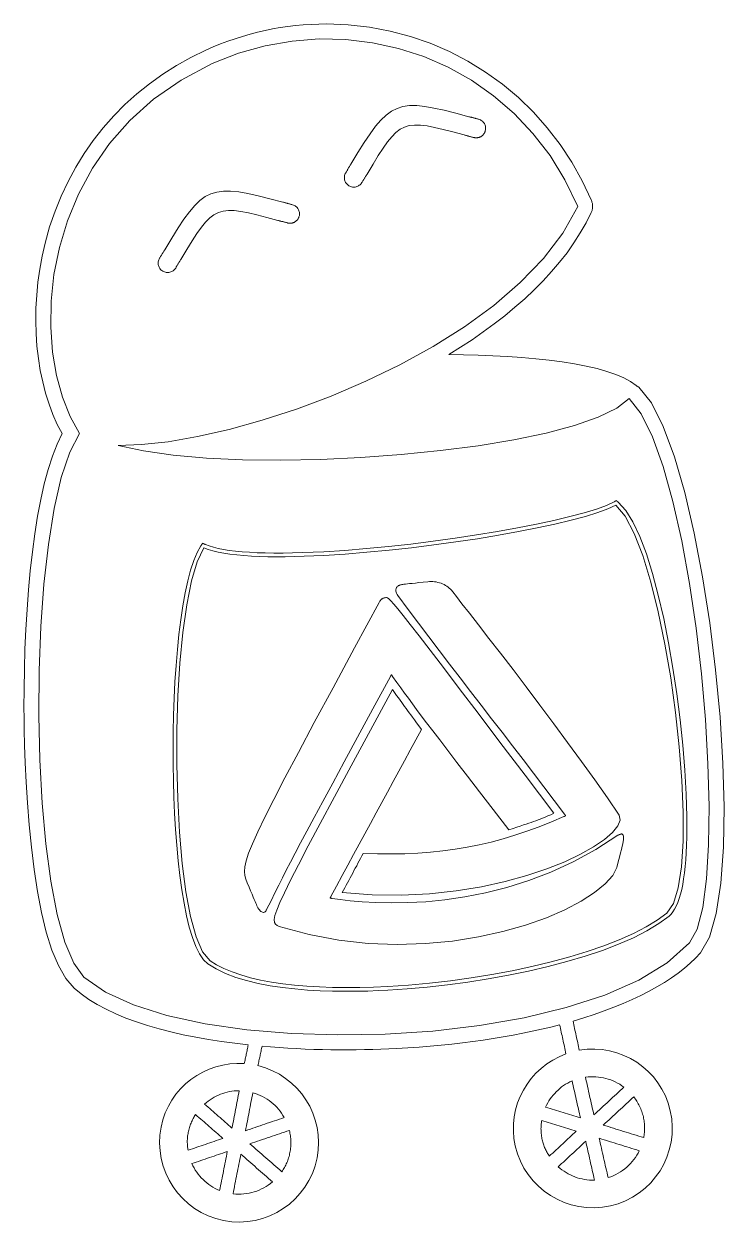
# Model space of a CAD drawing. Header units: inches. Extents: x 4.46 to 6.54, y 2.47 to 6.03.
import ezdxf

# ---------------------------------------------------------------- set-up
doc = ezdxf.new("R2010")
doc.units = ezdxf.units.IN
doc.header["$MEASUREMENT"] = 0
doc.layers.add('Layer 1', color=7, linetype='Continuous')

# ---------------------------------------------------------------- blocks, each defined once
blk = doc.blocks.new('block 2')
at = {"layer": 'Layer 1', "lineweight": 0}
blk.add_lwpolyline([(5.3752, 3.4294), (5.3748, 3.4294), (5.3744, 3.4295), (5.3741, 3.4296), (5.3737, 3.4296), (5.3733, 3.4297), (5.3729, 3.4298), (5.3725, 3.4298), (5.3721, 3.4299), (5.3718, 3.43), (5.3714, 3.43), (5.371, 3.4301), (5.3706, 3.4302), (5.3702, 3.4302), (5.3698, 3.4303), (5.3695, 3.4304), (5.3691, 3.4304), (5.3692, 3.4307), (5.3694, 3.431), (5.3696, 3.4313), (5.3698, 3.4317), (5.3699, 3.432), (5.3701, 3.4323), (5.3703, 3.4326), (5.3705, 3.4329), (5.3706, 3.4332), (5.3708, 3.4335), (5.371, 3.4338), (5.3711, 3.4341), (5.3713, 3.4344), (5.3715, 3.4348), (5.3717, 3.4351), (5.3718, 3.4354), (5.3886, 3.4665), (5.4055, 3.4976), (5.4223, 3.5288), (5.4392, 3.5599), (5.4561, 3.591), (5.473, 3.622), (5.4899, 3.6531), (5.5068, 3.6842), (5.5237, 3.7153), (5.5405, 3.7464), (5.5574, 3.7775), (5.5742, 3.8086), (5.591, 3.8397), (5.6077, 3.8709), (5.6244, 3.902), (5.6411, 3.9332), (5.6334, 3.9436), (5.6265, 3.9529), (5.6203, 3.9613), (5.6146, 3.969), (5.6094, 3.9761), (5.6046, 3.9827), (5.6, 3.989), (5.5956, 3.995), (5.5913, 4.001), (5.5869, 4.007), (5.5825, 4.0132), (5.5778, 4.0197), (5.5728, 4.0267), (5.5674, 4.0343), (5.5615, 4.0426), (5.555, 4.0518), (5.4893, 3.9305), (5.4319, 3.8242), (5.3822, 3.7321), (5.3398, 3.653), (5.3041, 3.586), (5.2748, 3.5299), (5.2512, 3.4838), (5.2329, 3.4466), (5.2194, 3.4173), (5.2101, 3.3948), (5.2047, 3.3782), (5.2026, 3.3663), (5.2033, 3.3582), (5.2063, 3.3529), (5.2112, 3.3492), (5.2174, 3.3461), (5.3064, 3.3218), (5.3951, 3.3052), (5.483, 3.2956), (5.5693, 3.2924), (5.6532, 3.2949), (5.7341, 3.3026), (5.8113, 3.3148), (5.8841, 3.3308), (5.9518, 3.3501), (6.0137, 3.3719), (6.069, 3.3958), (6.1172, 3.4209), (6.1575, 3.4467), (6.1891, 3.4726), (6.2115, 3.4979), (6.2238, 3.5219), (6.228, 3.5383), (6.2316, 3.5526), (6.2347, 3.565), (6.2373, 3.5757), (6.2395, 3.5848), (6.2412, 3.5925), (6.2424, 3.5988), (6.2433, 3.604), (6.2438, 3.6083), (6.2439, 3.6116), (6.2437, 3.6143), (6.2432, 3.6164), (6.2423, 3.618), (6.2412, 3.6194), (6.2399, 3.6207), (6.2383, 3.622), (6.2376, 3.6218), (6.2369, 3.6216), (6.2362, 3.6214), (6.2354, 3.6212), (6.2347, 3.6209), (6.234, 3.6207), (6.2332, 3.6204), (6.2325, 3.6201), (6.2317, 3.6198), (6.231, 3.6195), (6.2303, 3.6192), (6.2295, 3.6189), (6.2289, 3.6185), (6.2282, 3.6182), (6.2276, 3.6178), (6.227, 3.6175), (6.1606, 3.575), (6.0939, 3.5386), (6.0272, 3.508), (5.961, 3.4827), (5.8958, 3.4622), (5.8321, 3.4462), (5.7702, 3.434), (5.7107, 3.4254), (5.6541, 3.4198), (5.6007, 3.4169), (5.551, 3.4161), (5.5056, 3.4171), (5.4648, 3.4193), (5.4292, 3.4224), (5.3992, 3.4259), (5.3752, 3.4294), (5.3752, 3.4294)], dxfattribs=at)
blk = doc.blocks.new('block 3')
at = {"layer": 'Layer 1', "lineweight": 0}
blk.add_lwpolyline([(5.5519, 4.0961), (5.5521, 4.0957), (5.5524, 4.0954), (5.5526, 4.0951), (5.5528, 4.0948), (5.553, 4.0944), (5.5533, 4.0941), (5.5535, 4.0938), (5.5537, 4.0934), (5.554, 4.0931), (5.5542, 4.0928), (5.5544, 4.0924), (5.5546, 4.0921), (5.5549, 4.0918), (5.5551, 4.0914), (5.5553, 4.0911), (5.5555, 4.0908), (5.5681, 4.0732), (5.5798, 4.0569), (5.5911, 4.0413), (5.6025, 4.0257), (5.6143, 4.0096), (5.627, 3.9925), (5.641, 3.9737), (5.6569, 3.9526), (5.675, 3.9288), (5.6958, 3.9015), (5.7197, 3.8703), (5.7472, 3.8345), (5.7787, 3.7936), (5.8146, 3.7469), (5.8555, 3.694), (5.9016, 3.6342), (5.9143, 3.6383), (5.9257, 3.6419), (5.9359, 3.6452), (5.9451, 3.6483), (5.9535, 3.651), (5.9613, 3.6537), (5.9685, 3.6561), (5.9754, 3.6586), (5.982, 3.661), (5.9887, 3.6635), (5.9954, 3.6661), (6.0024, 3.6689), (6.0098, 3.6719), (6.0178, 3.6752), (6.0266, 3.6789), (6.0362, 3.683), (5.9504, 3.7962), (5.8753, 3.8953), (5.8101, 3.9812), (5.7542, 4.0549), (5.7067, 4.1172), (5.667, 4.1692), (5.6343, 4.2118), (5.6079, 4.2458), (5.5871, 4.2723), (5.5711, 4.2923), (5.5591, 4.3065), (5.5505, 4.316), (5.5445, 4.3218), (5.5404, 4.3247), (5.5374, 4.3257), (5.5349, 4.3258), (5.5331, 4.3254), (5.5315, 4.325), (5.53, 4.3246), (5.5286, 4.3241), (5.5273, 4.3235), (5.5261, 4.3229), (5.5249, 4.3223), (5.5238, 4.3215), (5.5228, 4.3207), (5.5217, 4.3197), (5.5207, 4.3186), (5.5198, 4.3175), (5.5188, 4.3162), (5.5178, 4.3147), (5.5168, 4.3132), (5.5158, 4.3114), (5.4422, 4.1757), (5.3779, 4.0567), (5.3222, 3.9533), (5.2747, 3.8643), (5.2346, 3.7884), (5.2014, 3.7245), (5.1746, 3.6713), (5.1535, 3.6276), (5.1377, 3.5922), (5.1263, 3.564), (5.119, 3.5417), (5.1152, 3.524), (5.1141, 3.5099), (5.1153, 3.4981), (5.1182, 3.4873), (5.1222, 3.4764), (5.1276, 3.4634), (5.1324, 3.4519), (5.1366, 3.442), (5.1401, 3.4335), (5.1432, 3.4262), (5.1457, 3.4201), (5.1479, 3.4151), (5.1496, 3.411), (5.1511, 3.4078), (5.1522, 3.4052), (5.1531, 3.4032), (5.1539, 3.4018), (5.1545, 3.4006), (5.155, 3.3998), (5.1555, 3.399), (5.156, 3.3983), (5.1586, 3.3951), (5.161, 3.3925), (5.1633, 3.3905), (5.1654, 3.3892), (5.1674, 3.3883), (5.1693, 3.3879), (5.171, 3.388), (5.1726, 3.3883), (5.174, 3.3889), (5.1753, 3.3898), (5.1765, 3.3908), (5.1775, 3.3919), (5.1784, 3.3931), (5.1791, 3.3942), (5.1797, 3.3953), (5.1802, 3.3962), (5.1932, 3.4226), (5.205, 3.4464), (5.2162, 3.4689), (5.2273, 3.4909), (5.2388, 3.5134), (5.2513, 3.5376), (5.2653, 3.5643), (5.2814, 3.5947), (5.3, 3.6298), (5.3218, 3.6705), (5.3473, 3.7178), (5.377, 3.7729), (5.4114, 3.8367), (5.4512, 3.9102), (5.4968, 3.9944), (5.5487, 4.0904), (5.5489, 4.0908), (5.5491, 4.0911), (5.5493, 4.0915), (5.5495, 4.0919), (5.5497, 4.0922), (5.5499, 4.0926), (5.5501, 4.0929), (5.5503, 4.0933), (5.5505, 4.0936), (5.5507, 4.094), (5.5509, 4.0943), (5.5511, 4.0947), (5.5513, 4.095), (5.5515, 4.0954), (5.5517, 4.0957), (5.5519, 4.0961), (5.5519, 4.0961)], dxfattribs=at)
blk = doc.blocks.new('block 4')
at = {"layer": 'Layer 1', "lineweight": 0}
blk.add_lwpolyline([(5.6604, 4.3731), (5.6463, 4.3716), (5.6339, 4.3702), (5.6232, 4.3691), (5.6139, 4.3681), (5.6061, 4.3672), (5.5994, 4.3664), (5.5939, 4.3657), (5.5894, 4.3652), (5.5858, 4.3646), (5.5828, 4.3642), (5.5805, 4.3637), (5.5787, 4.3633), (5.5773, 4.3629), (5.576, 4.3624), (5.5749, 4.362), (5.5737, 4.3614), (5.5733, 4.3612), (5.5725, 4.3608), (5.5716, 4.3602), (5.5706, 4.3594), (5.5695, 4.3584), (5.5684, 4.3572), (5.5673, 4.3558), (5.5664, 4.3541), (5.5657, 4.3522), (5.5652, 4.35), (5.5651, 4.3476), (5.5653, 4.345), (5.566, 4.342), (5.5672, 4.3388), (5.5689, 4.3353), (5.5713, 4.3315), (5.6018, 4.2903), (5.6324, 4.2493), (5.6632, 4.2084), (5.6942, 4.1676), (5.7253, 4.1269), (5.7565, 4.0863), (5.7877, 4.0458), (5.819, 4.0053), (5.8504, 3.9648), (5.8817, 3.9243), (5.913, 3.8838), (5.9442, 3.8432), (5.9754, 3.8026), (6.0064, 3.7619), (6.0373, 3.7211), (6.0681, 3.6801), (6.0683, 3.6799), (6.0685, 3.6796), (6.0687, 3.6793), (6.0689, 3.6791), (6.0691, 3.6788), (6.0693, 3.6785), (6.0694, 3.6783), (6.0696, 3.678), (6.0698, 3.6777), (6.07, 3.6775), (6.0702, 3.6772), (6.0704, 3.6769), (6.0706, 3.6767), (6.0708, 3.6764), (6.071, 3.6761), (6.0711, 3.6759), (6.0708, 3.6757), (6.0705, 3.6755), (6.0701, 3.6754), (6.0698, 3.6752), (6.0694, 3.675), (6.0691, 3.6749), (6.0687, 3.6747), (6.0684, 3.6745), (6.0681, 3.6744), (6.0677, 3.6742), (6.0674, 3.674), (6.067, 3.6739), (6.0667, 3.6737), (6.0663, 3.6735), (6.066, 3.6734), (6.0656, 3.6732), (6.0285, 3.6573), (5.9919, 3.6428), (5.9558, 3.6296), (5.9201, 3.6176), (5.8846, 3.6068), (5.8491, 3.5973), (5.8136, 3.589), (5.7779, 3.5818), (5.7418, 3.5758), (5.7053, 3.5709), (5.6681, 3.5671), (5.6302, 3.5643), (5.5914, 3.5626), (5.5515, 3.5619), (5.5105, 3.5621), (5.4681, 3.5634), (5.4642, 3.5561), (5.4602, 3.5488), (5.4563, 3.5415), (5.4523, 3.5343), (5.4484, 3.527), (5.4444, 3.5197), (5.4404, 3.5124), (5.4365, 3.5051), (5.4325, 3.4978), (5.4286, 3.4905), (5.4246, 3.4833), (5.4207, 3.476), (5.4167, 3.4687), (5.4128, 3.4614), (5.4089, 3.4541), (5.4049, 3.4468), (5.4949, 3.4403), (5.5818, 3.4395), (5.6653, 3.4435), (5.7449, 3.452), (5.8201, 3.4642), (5.8904, 3.4796), (5.9556, 3.4975), (6.015, 3.5175), (6.0682, 3.5388), (6.1149, 3.561), (6.1544, 3.5833), (6.1865, 3.6053), (6.2106, 3.6263), (6.2262, 3.6457), (6.2331, 3.663), (6.2306, 3.6775), (6.1954, 3.7288), (6.1576, 3.7825), (6.118, 3.8378), (6.077, 3.894), (6.0356, 3.9501), (5.9941, 4.0056), (5.9535, 4.0595), (5.9142, 4.1111), (5.877, 4.1597), (5.8425, 4.2043), (5.8115, 4.2444), (5.7845, 4.279), (5.7622, 4.3074), (5.7454, 4.3289), (5.7346, 4.3425), (5.7305, 4.3477), (5.7276, 4.351), (5.7244, 4.3541), (5.7209, 4.357), (5.7171, 4.3597), (5.7131, 4.3621), (5.7089, 4.3644), (5.7045, 4.3665), (5.6999, 4.3683), (5.6953, 4.3698), (5.6904, 4.3711), (5.6855, 4.3722), (5.6806, 4.3729), (5.6755, 4.3734), (5.6705, 4.3736), (5.6654, 4.3735), (5.6604, 4.3731), (5.6604, 4.3731)], dxfattribs=at)
blk = doc.blocks.new('block 5')
at = {"layer": 'Layer 1', "lineweight": 0}
blk.add_lwpolyline([(6.2278, 4.6099), (6.2274, 4.6102), (6.2271, 4.6105), (6.2267, 4.6108), (6.2263, 4.6111), (6.226, 4.6114), (6.2256, 4.6117), (6.2253, 4.612), (6.2249, 4.6123), (6.2245, 4.6126), (6.2242, 4.6129), (6.2238, 4.6132), (6.2235, 4.6135), (6.2231, 4.6138), (6.2227, 4.6141), (6.2224, 4.6143), (6.222, 4.6146), (6.2216, 4.6144), (6.2212, 4.6142), (6.2208, 4.614), (6.2203, 4.6137), (6.2199, 4.6135), (6.2195, 4.6133), (6.2191, 4.613), (6.2187, 4.6128), (6.2183, 4.6126), (6.2178, 4.6124), (6.2174, 4.6121), (6.217, 4.6119), (6.2166, 4.6117), (6.2162, 4.6114), (6.2157, 4.6112), (6.2153, 4.611), (6.1926, 4.6003), (6.1627, 4.5893), (6.1262, 4.5781), (6.0838, 4.5668), (6.0361, 4.5554), (5.9838, 4.5442), (5.9276, 4.5332), (5.868, 4.5225), (5.8058, 4.5123), (5.7416, 4.5026), (5.676, 4.4936), (5.6098, 4.4853), (5.5435, 4.478), (5.4777, 4.4716), (5.4133, 4.4664), (5.3507, 4.4624), (5.3183, 4.4608), (5.2872, 4.4596), (5.2574, 4.4588), (5.2289, 4.4584), (5.2018, 4.4583), (5.176, 4.4587), (5.1517, 4.4595), (5.1287, 4.4606), (5.1072, 4.4622), (5.0871, 4.4641), (5.0684, 4.4664), (5.0513, 4.4691), (5.0357, 4.4722), (5.0216, 4.4756), (5.009, 4.4795), (4.998, 4.4837), (4.9974, 4.4839), (4.9969, 4.4842), (4.9964, 4.4844), (4.9958, 4.4846), (4.9953, 4.4848), (4.9948, 4.4851), (4.9942, 4.4853), (4.9937, 4.4855), (4.9932, 4.4858), (4.9926, 4.486), (4.9921, 4.4862), (4.9915, 4.4865), (4.991, 4.4867), (4.9905, 4.4869), (4.9899, 4.4872), (4.9894, 4.4874), (4.9891, 4.4869), (4.9887, 4.4864), (4.9884, 4.4859), (4.9881, 4.4854), (4.9877, 4.4849), (4.9874, 4.4844), (4.9871, 4.4839), (4.9867, 4.4834), (4.9864, 4.4829), (4.986, 4.4824), (4.9857, 4.4819), (4.9854, 4.4814), (4.985, 4.4809), (4.9847, 4.4804), (4.9844, 4.4799), (4.984, 4.4794), (4.973, 4.4599), (4.9628, 4.4358), (4.9535, 4.4075), (4.945, 4.3754), (4.9372, 4.3398), (4.9303, 4.3012), (4.9241, 4.2599), (4.9188, 4.2162), (4.9141, 4.1706), (4.9102, 4.1234), (4.907, 4.0749), (4.9045, 4.0257), (4.9028, 3.9759), (4.9017, 3.926), (4.9012, 3.8764), (4.9014, 3.8275), (4.9023, 3.7796), (4.9037, 3.7313), (4.9059, 3.683), (4.9087, 3.635), (4.9122, 3.5879), (4.9164, 3.5419), (4.9214, 3.4975), (4.9272, 3.455), (4.9339, 3.4149), (4.9413, 3.3777), (4.9496, 3.3435), (4.9588, 3.313), (4.969, 3.2865), (4.98, 3.2643), (4.9921, 3.2469), (5.0051, 3.2347), (5.0299, 3.2194), (5.0577, 3.206), (5.088, 3.1944), (5.1205, 3.1846), (5.1547, 3.1763), (5.1904, 3.1695), (5.2272, 3.1641), (5.2645, 3.1598), (5.3022, 3.1567), (5.3398, 3.1546), (5.3768, 3.1534), (5.413, 3.1529), (5.4479, 3.153), (5.4812, 3.1537), (5.5125, 3.1548), (5.5414, 3.1562), (5.5993, 3.1601), (5.6586, 3.1654), (5.7189, 3.1722), (5.7797, 3.1804), (5.8406, 3.19), (5.901, 3.201), (5.9605, 3.2132), (6.0187, 3.2267), (6.0751, 3.2415), (6.1291, 3.2575), (6.1804, 3.2747), (6.2285, 3.293), (6.2729, 3.3124), (6.3131, 3.333), (6.3488, 3.3545), (6.3793, 3.3771), (6.3852, 3.3828), (6.3907, 3.3896), (6.3959, 3.3977), (6.4008, 3.4069), (6.4053, 3.4174), (6.4095, 3.4291), (6.4133, 3.442), (6.4168, 3.4561), (6.4199, 3.4714), (6.4227, 3.4879), (6.4252, 3.5055), (6.4273, 3.5244), (6.429, 3.5444), (6.4304, 3.5657), (6.4315, 3.5881), (6.4321, 3.6116), (6.4323, 3.6734), (6.4303, 3.7404), (6.4262, 3.8116), (6.4201, 3.8857), (6.4121, 3.9618), (6.4023, 4.0388), (6.3908, 4.1154), (6.3777, 4.1906), (6.3632, 4.2634), (6.3472, 4.3325), (6.33, 4.397), (6.3115, 4.4556), (6.292, 4.5073), (6.2715, 4.551), (6.25, 4.5856), (6.2278, 4.6099), (6.2278, 4.6099)], dxfattribs=at)
blk = doc.blocks.new('block 6')
at = {"layer": 'Layer 1', "lineweight": 0}
blk.add_lwpolyline([(6.3724, 3.3856), (6.3441, 3.3646), (6.3108, 3.3444), (6.2729, 3.3248), (6.2308, 3.3061), (6.1848, 3.2883), (6.1355, 3.2714), (6.0831, 3.2555), (6.0281, 3.2406), (5.9708, 3.2269), (5.9118, 3.2143), (5.8513, 3.203), (5.7897, 3.193), (5.7275, 3.1844), (5.6651, 3.1772), (5.6029, 3.1715), (5.5412, 3.1673), (5.499, 3.1654), (5.4575, 3.1642), (5.4167, 3.1639), (5.3767, 3.1645), (5.3377, 3.1659), (5.2999, 3.1681), (5.2632, 3.1713), (5.228, 3.1754), (5.1943, 3.1804), (5.1622, 3.1865), (5.1319, 3.1934), (5.1035, 3.2014), (5.0771, 3.2104), (5.0529, 3.2205), (5.031, 3.2316), (5.0116, 3.2439), (4.9894, 3.2704), (4.97, 3.3151), (4.9534, 3.3756), (4.9396, 3.4493), (4.9287, 3.5339), (4.9205, 3.6269), (4.9151, 3.7257), (4.9126, 3.828), (4.9128, 3.9312), (4.9159, 4.033), (4.9217, 4.1307), (4.9304, 4.222), (4.9419, 4.3044), (4.9562, 4.3754), (4.9734, 4.4326), (4.9933, 4.4735), (5.0056, 4.4688), (5.0196, 4.4646), (5.0352, 4.4609), (5.0523, 4.4577), (5.0709, 4.4549), (5.0909, 4.4526), (5.1122, 4.4507), (5.1347, 4.4492), (5.1584, 4.4482), (5.1832, 4.4475), (5.2091, 4.4472), (5.2358, 4.4473), (5.2635, 4.4478), (5.2919, 4.4486), (5.3211, 4.4498), (5.3509, 4.4513), (5.414, 4.4553), (5.4789, 4.4606), (5.5449, 4.4669), (5.6115, 4.4743), (5.678, 4.4825), (5.7438, 4.4915), (5.8082, 4.5012), (5.8705, 4.5115), (5.9303, 4.5222), (5.9867, 4.5333), (6.0392, 4.5447), (6.0872, 4.5561), (6.1299, 4.5676), (6.1668, 4.5791), (6.1972, 4.5903), (6.2205, 4.6013), (6.2485, 4.5679), (6.2755, 4.5168), (6.3011, 4.4506), (6.3251, 4.372), (6.3472, 4.2833), (6.3669, 4.1873), (6.3841, 4.0865), (6.3985, 3.9834), (6.4096, 3.8806), (6.4172, 3.7808), (6.4211, 3.6863), (6.4208, 3.5999), (6.4161, 3.524), (6.4066, 3.4613), (6.3922, 3.4143), (6.3724, 3.3856), (6.3724, 3.3856)], dxfattribs=at)
blk = doc.blocks.new('block 7')
at = {"layer": 'Layer 1', "lineweight": 0}
blk.add_lwpolyline([(6.2895, 4.9521), (6.2891, 4.9525), (6.2886, 4.9529), (6.2881, 4.9532), (6.2876, 4.9536), (6.287, 4.9539), (6.2865, 4.9542), (6.286, 4.9545), (6.2854, 4.9548), (6.2849, 4.9551), (6.2843, 4.9554), (6.2838, 4.9557), (6.2832, 4.9559), (6.2826, 4.9562), (6.2821, 4.9565), (6.2815, 4.9568), (6.281, 4.9571), (6.2646, 4.9692), (6.2445, 4.9803), (6.2209, 4.9904), (6.1942, 4.9995), (6.1645, 5.0078), (6.1322, 5.0152), (6.0975, 5.0217), (6.0607, 5.0275), (6.0221, 5.0325), (5.9819, 5.0368), (5.9404, 5.0404), (5.8979, 5.0434), (5.8546, 5.0457), (5.8109, 5.0475), (5.7669, 5.0488), (5.723, 5.0495), (5.758, 5.0714), (5.7923, 5.094), (5.8257, 5.1172), (5.8582, 5.141), (5.8897, 5.1654), (5.9201, 5.1905), (5.9493, 5.2161), (5.9773, 5.2424), (6.004, 5.2692), (6.0293, 5.2966), (6.0531, 5.3246), (6.0753, 5.3531), (6.0959, 5.3822), (6.1148, 5.4118), (6.132, 5.4419), (6.1472, 5.4726), (6.1482, 5.4747), (6.149, 5.4769), (6.1497, 5.4791), (6.1503, 5.4814), (6.1507, 5.4836), (6.1511, 5.4859), (6.1513, 5.4882), (6.1514, 5.4904), (6.1514, 5.4927), (6.1512, 5.495), (6.151, 5.4973), (6.1506, 5.4996), (6.1501, 5.5018), (6.1495, 5.504), (6.1488, 5.5062), (6.1479, 5.5084), (6.1207, 5.567), (6.0896, 5.6228), (6.0548, 5.6756), (6.0164, 5.7254), (5.9748, 5.772), (5.9301, 5.8153), (5.8826, 5.8551), (5.8323, 5.8913), (5.7796, 5.9237), (5.7247, 5.9523), (5.6676, 5.9768), (5.6088, 5.9972), (5.5483, 6.0133), (5.4863, 6.025), (5.4231, 6.0321), (5.3589, 6.0345), (5.3356, 6.0342), (5.3125, 6.0333), (5.2894, 6.0317), (5.2664, 6.0296), (5.2435, 6.0268), (5.2207, 6.0235), (5.198, 6.0195), (5.1755, 6.015), (5.153, 6.0098), (5.1307, 6.004), (5.1085, 5.9976), (5.0864, 5.9906), (5.0644, 5.983), (5.0426, 5.9748), (5.021, 5.9661), (4.9994, 5.9567), (4.9546, 5.9348), (4.9116, 5.9108), (4.8704, 5.8847), (4.831, 5.8565), (4.7935, 5.8265), (4.758, 5.7945), (4.7245, 5.7606), (4.693, 5.725), (4.6636, 5.6876), (4.6363, 5.6485), (4.6113, 5.6078), (4.5884, 5.5655), (4.5678, 5.5217), (4.5495, 5.4764), (4.5336, 5.4297), (4.5201, 5.3816), (4.5113, 5.3431), (4.5042, 5.3043), (4.4987, 5.2655), (4.4949, 5.2267), (4.4927, 5.1881), (4.4921, 5.1498), (4.4931, 5.112), (4.4957, 5.0748), (4.4999, 5.0383), (4.5055, 5.0026), (4.5128, 4.968), (4.5215, 4.9344), (4.5317, 4.9021), (4.5433, 4.8712), (4.5564, 4.8418), (4.571, 4.8141), (4.5558, 4.7828), (4.5418, 4.7471), (4.5291, 4.7074), (4.5175, 4.6641), (4.507, 4.6175), (4.4977, 4.568), (4.4894, 4.5159), (4.4821, 4.4617), (4.4758, 4.4057), (4.4705, 4.3484), (4.4661, 4.29), (4.4626, 4.231), (4.46, 4.1717), (4.4582, 4.1125), (4.4572, 4.0538), (4.457, 3.996), (4.4572, 3.9687), (4.4577, 3.9317), (4.4588, 3.8863), (4.4607, 3.8339), (4.4634, 3.776), (4.4673, 3.7138), (4.4724, 3.6488), (4.479, 3.5822), (4.4872, 3.5156), (4.4973, 3.4503), (4.5094, 3.3876), (4.5236, 3.329), (4.5403, 3.2758), (4.5595, 3.2293), (4.5814, 3.191), (4.6062, 3.1622), (4.6271, 3.145), (4.6501, 3.1288), (4.6751, 3.1135), (4.7019, 3.0992), (4.7304, 3.0858), (4.7606, 3.0733), (4.7922, 3.0617), (4.8252, 3.0509), (4.8595, 3.041), (4.895, 3.0319), (4.9314, 3.0236), (4.9688, 3.0161), (5.007, 3.0093), (5.0459, 3.0033), (5.0853, 2.9979), (5.1252, 2.9933), (5.1245, 2.9898), (5.1238, 2.9863), (5.1231, 2.9828), (5.1223, 2.9794), (5.1216, 2.9759), (5.1209, 2.9724), (5.1201, 2.9689), (5.1194, 2.9654), (5.1187, 2.9619), (5.118, 2.9585), (5.1172, 2.955), (5.1165, 2.9515), (5.1158, 2.948), (5.1151, 2.9445), (5.1143, 2.9411), (5.1136, 2.9376), (5.0918, 2.938), (5.0704, 2.9365), (5.0493, 2.9331), (5.0289, 2.9279), (5.009, 2.9209), (4.99, 2.9122), (4.9718, 2.9019), (4.9546, 2.8901), (4.9385, 2.8768), (4.9236, 2.8621), (4.91, 2.8461), (4.8978, 2.8288), (4.8872, 2.8103), (4.8782, 2.7907), (4.871, 2.77), (4.8656, 2.7484), (4.8621, 2.7244), (4.8611, 2.7007), (4.8624, 2.6773), (4.866, 2.6544), (4.8718, 2.6321), (4.8797, 2.6107), (4.8895, 2.5901), (4.9013, 2.5707), (4.9148, 2.5524), (4.9301, 2.5354), (4.9469, 2.52), (4.9653, 2.5062), (4.9851, 2.4941), (5.0062, 2.484), (5.0285, 2.4759), (5.052, 2.47), (5.076, 2.4665), (5.0997, 2.4655), (5.1231, 2.4668), (5.146, 2.4704), (5.1682, 2.4762), (5.1897, 2.4841), (5.2102, 2.4939), (5.2297, 2.5056), (5.248, 2.5192), (5.2649, 2.5344), (5.2803, 2.5513), (5.2942, 2.5696), (5.3062, 2.5894), (5.3164, 2.6105), (5.3245, 2.6329), (5.3304, 2.6564), (5.3338, 2.6796), (5.3349, 2.7027), (5.3337, 2.7254), (5.3304, 2.7476), (5.325, 2.7693), (5.3177, 2.7902), (5.3084, 2.8102), (5.2973, 2.8293), (5.2846, 2.8473), (5.2701, 2.8641), (5.2542, 2.8795), (5.2368, 2.8934), (5.218, 2.9056), (5.1979, 2.9162), (5.1767, 2.9249), (5.1543, 2.9315), (5.1551, 2.9352), (5.1558, 2.9388), (5.1566, 2.9424), (5.1573, 2.946), (5.1581, 2.9496), (5.1589, 2.9532), (5.1596, 2.9568), (5.1604, 2.9604), (5.1611, 2.964), (5.1619, 2.9676), (5.1627, 2.9712), (5.1634, 2.9748), (5.1642, 2.9784), (5.1649, 2.982), (5.1657, 2.9856), (5.1665, 2.9892), (5.1921, 2.987), (5.2179, 2.9851), (5.2436, 2.9835), (5.2694, 2.982), (5.2951, 2.9809), (5.3208, 2.9799), (5.3463, 2.9792), (5.3718, 2.9787), (5.3971, 2.9785), (5.4222, 2.9784), (5.4471, 2.9786), (5.4717, 2.979), (5.4961, 2.9795), (5.5202, 2.9803), (5.544, 2.9812), (5.5674, 2.9823), (5.601, 2.9843), (5.6343, 2.9866), (5.6672, 2.9892), (5.6997, 2.9922), (5.7318, 2.9955), (5.7634, 2.9992), (5.7946, 3.0032), (5.8253, 3.0075), (5.8555, 3.0121), (5.8853, 3.0171), (5.9146, 3.0223), (5.9434, 3.0279), (5.9716, 3.0338), (5.9993, 3.0399), (6.0265, 3.0464), (6.0532, 3.0532), (6.0543, 3.0478), (6.0555, 3.0423), (6.0567, 3.0369), (6.0579, 3.0315), (6.0591, 3.0261), (6.0603, 3.0207), (6.0615, 3.0152), (6.0627, 3.0098), (6.0638, 3.0044), (6.065, 2.999), (6.0662, 2.9936), (6.0674, 2.9881), (6.0686, 2.9827), (6.0698, 2.9773), (6.071, 2.9719), (6.0721, 2.9665), (6.0519, 2.9581), (6.0327, 2.948), (6.0147, 2.9364), (5.998, 2.9233), (5.9826, 2.9089), (5.9686, 2.8932), (5.956, 2.8764), (5.945, 2.8586), (5.9356, 2.8398), (5.9279, 2.8202), (5.9219, 2.8), (5.9177, 2.7792), (5.9155, 2.7579), (5.9152, 2.7362), (5.917, 2.7143), (5.9209, 2.6923), (5.9275, 2.669), (5.9362, 2.6468), (5.9469, 2.626), (5.9595, 2.6066), (5.9738, 2.5886), (5.9897, 2.5722), (6.0071, 2.5574), (6.0257, 2.5444), (6.0455, 2.5332), (6.0663, 2.5239), (6.088, 2.5166), (6.1104, 2.5115), (6.1334, 2.5085), (6.1568, 2.5078), (6.1805, 2.5095), (6.2044, 2.5137), (6.2277, 2.5202), (6.2498, 2.5289), (6.2706, 2.5396), (6.2901, 2.5522), (6.3081, 2.5665), (6.3245, 2.5824), (6.3393, 2.5997), (6.3523, 2.6184), (6.3635, 2.6382), (6.3728, 2.659), (6.38, 2.6807), (6.3852, 2.7031), (6.3881, 2.726), (6.3888, 2.7495), (6.3871, 2.7732), (6.3829, 2.797), (6.3766, 2.8196), (6.3683, 2.841), (6.3581, 2.8612), (6.3461, 2.8801), (6.3325, 2.8977), (6.3174, 2.9138), (6.3008, 2.9283), (6.2831, 2.9413), (6.2642, 2.9525), (6.2444, 2.962), (6.2236, 2.9696), (6.2022, 2.9753), (6.1802, 2.979), (6.1577, 2.9806), (6.1348, 2.98), (6.1118, 2.9772), (6.1106, 2.9826), (6.1095, 2.988), (6.1083, 2.9935), (6.1071, 2.9989), (6.1059, 3.0043), (6.1047, 3.0098), (6.1036, 3.0152), (6.1024, 3.0206), (6.1012, 3.0261), (6.1, 3.0315), (6.0989, 3.0369), (6.0977, 3.0424), (6.0965, 3.0478), (6.0953, 3.0532), (6.0941, 3.0587), (6.093, 3.0641), (6.1249, 3.0737), (6.1558, 3.0837), (6.1858, 3.0942), (6.2147, 3.1051), (6.2426, 3.1165), (6.2694, 3.1282), (6.2951, 3.1404), (6.3197, 3.153), (6.3432, 3.166), (6.3654, 3.1793), (6.3865, 3.1931), (6.4063, 3.2072), (6.4249, 3.2217), (6.4423, 3.2366), (6.4583, 3.2518), (6.473, 3.2673), (6.4999, 3.3142), (6.52, 3.3845), (6.5337, 3.4748), (6.5412, 3.5818), (6.543, 3.7022), (6.5395, 3.8327), (6.531, 3.9697), (6.5178, 4.1102), (6.5004, 4.2506), (6.4791, 4.3876), (6.4542, 4.518), (6.4262, 4.6383), (6.3953, 4.7452), (6.362, 4.8353), (6.3266, 4.9054), (6.2895, 4.9521), (6.2895, 4.9521)], dxfattribs=at)
blk = doc.blocks.new('block 8')
at = {"layer": 'Layer 1', "lineweight": 0}
blk.add_lwpolyline([(4.9464, 2.7323), (4.9472, 2.736), (4.9481, 2.7396), (4.949, 2.7432), (4.9501, 2.7468), (4.9512, 2.7503), (4.9524, 2.7537), (4.9536, 2.7571), (4.955, 2.7605), (4.9564, 2.7638), (4.9579, 2.7671), (4.9595, 2.7703), (4.9611, 2.7735), (4.9628, 2.7766), (4.9646, 2.7797), (4.9665, 2.7828), (4.9684, 2.7858), (4.9734, 2.7813), (4.9785, 2.7769), (4.9836, 2.7724), (4.9887, 2.768), (4.9937, 2.7635), (4.9988, 2.759), (5.0039, 2.7546), (5.009, 2.7501), (5.0141, 2.7457), (5.0191, 2.7412), (5.0242, 2.7368), (5.0293, 2.7323), (5.0344, 2.7279), (5.0394, 2.7234), (5.0445, 2.719), (5.0496, 2.7145), (5.0431, 2.7123), (5.0366, 2.7101), (5.0301, 2.7079), (5.0237, 2.7057), (5.0172, 2.7035), (5.0107, 2.7013), (5.0042, 2.6991), (4.9977, 2.6969), (4.9912, 2.6947), (4.9847, 2.6925), (4.9783, 2.6903), (4.9718, 2.6881), (4.9653, 2.6859), (4.9588, 2.6837), (4.9523, 2.6815), (4.9458, 2.6792), (4.9454, 2.6825), (4.945, 2.6857), (4.9446, 2.689), (4.9443, 2.6923), (4.9441, 2.6955), (4.9439, 2.6988), (4.9438, 2.7021), (4.9438, 2.7055), (4.9438, 2.7088), (4.944, 2.7121), (4.9442, 2.7155), (4.9444, 2.7188), (4.9448, 2.7222), (4.9453, 2.7256), (4.9458, 2.729), (4.9464, 2.7323), (4.9464, 2.7323)], dxfattribs=at)
blk = doc.blocks.new('block 9')
at = {"layer": 'Layer 1', "lineweight": 0}
blk.add_lwpolyline([(5.0401, 2.5594), (5.0331, 2.5624), (5.0264, 2.5657), (5.0198, 2.5694), (5.0135, 2.5733), (5.0074, 2.5775), (5.0015, 2.582), (4.9959, 2.5868), (4.9905, 2.5918), (4.9854, 2.597), (4.9806, 2.6025), (4.976, 2.6082), (4.9717, 2.6141), (4.9676, 2.6202), (4.9639, 2.6265), (4.9604, 2.6329), (4.9573, 2.6395), (4.9639, 2.6418), (4.9705, 2.644), (4.9771, 2.6463), (4.9837, 2.6485), (4.9903, 2.6508), (4.9969, 2.653), (5.0035, 2.6553), (5.0101, 2.6576), (5.0167, 2.6598), (5.0233, 2.6621), (5.0299, 2.6643), (5.0365, 2.6666), (5.0431, 2.6688), (5.0497, 2.6711), (5.0563, 2.6733), (5.0629, 2.6756), (5.0615, 2.6683), (5.0601, 2.661), (5.0586, 2.6538), (5.0572, 2.6465), (5.0558, 2.6393), (5.0544, 2.632), (5.0529, 2.6247), (5.0515, 2.6175), (5.0501, 2.6102), (5.0486, 2.6029), (5.0472, 2.5957), (5.0458, 2.5884), (5.0444, 2.5812), (5.0429, 2.5739), (5.0415, 2.5666), (5.0401, 2.5594), (5.0401, 2.5594)], dxfattribs=at)
blk = doc.blocks.new('block 10')
at = {"layer": 'Layer 1', "lineweight": 0}
blk.add_lwpolyline([(4.9953, 2.817), (5.0006, 2.8215), (5.0061, 2.8258), (5.0118, 2.8299), (5.0177, 2.8337), (5.0237, 2.8372), (5.0299, 2.8405), (5.0362, 2.8435), (5.0426, 2.8462), (5.0492, 2.8486), (5.0559, 2.8507), (5.0627, 2.8526), (5.0696, 2.8541), (5.0766, 2.8552), (5.0837, 2.8561), (5.0909, 2.8566), (5.0982, 2.8568), (5.0969, 2.8498), (5.0955, 2.8429), (5.0942, 2.8359), (5.0929, 2.8289), (5.0915, 2.822), (5.0902, 2.815), (5.0889, 2.8081), (5.0875, 2.8011), (5.0862, 2.7942), (5.0849, 2.7872), (5.0835, 2.7803), (5.0822, 2.7733), (5.0809, 2.7664), (5.0795, 2.7594), (5.0782, 2.7525), (5.0769, 2.7455), (5.0718, 2.75), (5.0667, 2.7544), (5.0616, 2.7589), (5.0565, 2.7634), (5.0514, 2.7678), (5.0463, 2.7723), (5.0412, 2.7768), (5.0361, 2.7812), (5.031, 2.7857), (5.0259, 2.7902), (5.0208, 2.7946), (5.0157, 2.7991), (5.0106, 2.8036), (5.0055, 2.808), (5.0004, 2.8125), (4.9953, 2.817), (4.9953, 2.817)], dxfattribs=at)
blk = doc.blocks.new('block 11')
at = {"layer": 'Layer 1', "lineweight": 0}
blk.add_lwpolyline([(5.08, 2.5497), (5.0815, 2.557), (5.0829, 2.5644), (5.0844, 2.5718), (5.0858, 2.5791), (5.0873, 2.5865), (5.0887, 2.5939), (5.0902, 2.6012), (5.0916, 2.6086), (5.0931, 2.616), (5.0946, 2.6233), (5.096, 2.6307), (5.0975, 2.6381), (5.0989, 2.6455), (5.1004, 2.6528), (5.1018, 2.6602), (5.1033, 2.6676), (5.1092, 2.6624), (5.1151, 2.6573), (5.1209, 2.6521), (5.1268, 2.647), (5.1327, 2.6418), (5.1386, 2.6367), (5.1445, 2.6315), (5.1504, 2.6264), (5.1563, 2.6212), (5.1621, 2.6161), (5.168, 2.611), (5.1739, 2.6058), (5.1798, 2.6007), (5.1857, 2.5955), (5.1916, 2.5904), (5.1974, 2.5852), (5.1914, 2.5803), (5.1851, 2.5757), (5.1786, 2.5715), (5.1719, 2.5676), (5.165, 2.564), (5.1579, 2.5608), (5.1506, 2.5579), (5.1432, 2.5554), (5.1357, 2.5533), (5.128, 2.5516), (5.1202, 2.5502), (5.1123, 2.5493), (5.1044, 2.5488), (5.0963, 2.5486), (5.0882, 2.5489), (5.08, 2.5497), (5.08, 2.5497)], dxfattribs=at)
blk = doc.blocks.new('block 12')
at = {"layer": 'Layer 1', "lineweight": 0}
blk.add_lwpolyline([(5.2496, 2.6724), (5.2487, 2.6685), (5.2478, 2.6646), (5.2468, 2.6607), (5.2457, 2.6569), (5.2444, 2.6532), (5.2431, 2.6495), (5.2418, 2.6458), (5.2403, 2.6422), (5.2387, 2.6387), (5.2371, 2.6352), (5.2354, 2.6317), (5.2336, 2.6284), (5.2317, 2.625), (5.2297, 2.6218), (5.2277, 2.6185), (5.2256, 2.6154), (5.2196, 2.6206), (5.2137, 2.6258), (5.2078, 2.631), (5.2018, 2.6362), (5.1959, 2.6414), (5.1899, 2.6466), (5.184, 2.6518), (5.178, 2.657), (5.1721, 2.6622), (5.1662, 2.6674), (5.1602, 2.6726), (5.1543, 2.6778), (5.1483, 2.683), (5.1424, 2.6882), (5.1364, 2.6934), (5.1305, 2.6986), (5.1378, 2.7011), (5.1452, 2.7036), (5.1525, 2.7061), (5.1598, 2.7086), (5.1672, 2.7111), (5.1745, 2.7136), (5.1818, 2.716), (5.1892, 2.7185), (5.1965, 2.721), (5.2038, 2.7235), (5.2112, 2.726), (5.2185, 2.7285), (5.2258, 2.731), (5.2332, 2.7335), (5.2405, 2.736), (5.2479, 2.7385), (5.2488, 2.7346), (5.2496, 2.7305), (5.2503, 2.7265), (5.2509, 2.7225), (5.2514, 2.7184), (5.2518, 2.7143), (5.2521, 2.7101), (5.2523, 2.706), (5.2524, 2.7018), (5.2523, 2.6977), (5.2522, 2.6935), (5.2519, 2.6893), (5.2515, 2.6851), (5.251, 2.6809), (5.2504, 2.6766), (5.2496, 2.6724), (5.2496, 2.6724)], dxfattribs=at)
blk = doc.blocks.new('block 13')
at = {"layer": 'Layer 1', "lineweight": 0}
blk.add_lwpolyline([(5.2324, 2.7767), (5.2252, 2.7743), (5.218, 2.7718), (5.2108, 2.7694), (5.2036, 2.7669), (5.1964, 2.7645), (5.1892, 2.762), (5.182, 2.7596), (5.1748, 2.7571), (5.1676, 2.7547), (5.1604, 2.7522), (5.1532, 2.7498), (5.146, 2.7473), (5.1388, 2.7449), (5.1316, 2.7424), (5.1244, 2.7399), (5.1172, 2.7375), (5.1186, 2.7446), (5.1199, 2.7516), (5.1213, 2.7587), (5.1227, 2.7658), (5.124, 2.7728), (5.1254, 2.7799), (5.1267, 2.787), (5.1281, 2.7941), (5.1294, 2.8011), (5.1308, 2.8082), (5.1321, 2.8153), (5.1335, 2.8223), (5.1348, 2.8294), (5.1362, 2.8365), (5.1375, 2.8435), (5.1389, 2.8506), (5.1465, 2.8483), (5.154, 2.8456), (5.1612, 2.8426), (5.1682, 2.8392), (5.1749, 2.8355), (5.1815, 2.8315), (5.1878, 2.8272), (5.1938, 2.8226), (5.1996, 2.8178), (5.2051, 2.8126), (5.2104, 2.8072), (5.2154, 2.8016), (5.2201, 2.7957), (5.2245, 2.7896), (5.2286, 2.7832), (5.2324, 2.7767), (5.2324, 2.7767)], dxfattribs=at)
blk = doc.blocks.new('block 14')
at = {"layer": 'Layer 1', "lineweight": 0}
blk.add_lwpolyline([(6.0013, 2.7105), (6.0005, 2.7142), (5.9998, 2.7178), (5.9992, 2.7215), (5.9987, 2.7252), (5.9983, 2.7288), (5.998, 2.7324), (5.9978, 2.7361), (5.9977, 2.7397), (5.9976, 2.7433), (5.9977, 2.7469), (5.9978, 2.7505), (5.998, 2.754), (5.9983, 2.7576), (5.9987, 2.7611), (5.9991, 2.7647), (5.9997, 2.7682), (6.0061, 2.7662), (6.0126, 2.7642), (6.019, 2.7622), (6.0255, 2.7602), (6.0319, 2.7582), (6.0384, 2.7562), (6.0448, 2.7542), (6.0513, 2.7522), (6.0577, 2.7502), (6.0642, 2.7482), (6.0706, 2.7462), (6.0771, 2.7442), (6.0835, 2.7422), (6.09, 2.7402), (6.0964, 2.7382), (6.1029, 2.7362), (6.0979, 2.7315), (6.0928, 2.7268), (6.0878, 2.7222), (6.0828, 2.7175), (6.0777, 2.7129), (6.0727, 2.7082), (6.0677, 2.7036), (6.0626, 2.6989), (6.0576, 2.6943), (6.0525, 2.6896), (6.0475, 2.6849), (6.0425, 2.6803), (6.0374, 2.6756), (6.0324, 2.671), (6.0274, 2.6663), (6.0223, 2.6617), (6.0206, 2.6644), (6.0189, 2.6672), (6.0172, 2.6701), (6.0156, 2.673), (6.0141, 2.6759), (6.0126, 2.6788), (6.0112, 2.6818), (6.0098, 2.6849), (6.0085, 2.6879), (6.0073, 2.691), (6.0061, 2.6942), (6.005, 2.6974), (6.0039, 2.7006), (6.003, 2.7039), (6.0021, 2.7072), (6.0013, 2.7105), (6.0013, 2.7105)], dxfattribs=at)
blk = doc.blocks.new('block 15')
at = {"layer": 'Layer 1', "lineweight": 0}
blk.add_lwpolyline([(6.0488, 2.6301), (6.054, 2.6348), (6.0591, 2.6395), (6.0642, 2.6443), (6.0694, 2.649), (6.0745, 2.6537), (6.0796, 2.6585), (6.0847, 2.6632), (6.0899, 2.668), (6.095, 2.6727), (6.1001, 2.6774), (6.1052, 2.6822), (6.1104, 2.6869), (6.1155, 2.6917), (6.1206, 2.6964), (6.1257, 2.7011), (6.1309, 2.7059), (6.1325, 2.6987), (6.1341, 2.6915), (6.1358, 2.6842), (6.1374, 2.677), (6.139, 2.6698), (6.1407, 2.6626), (6.1423, 2.6554), (6.1439, 2.6482), (6.1456, 2.641), (6.1472, 2.6337), (6.1489, 2.6265), (6.1505, 2.6193), (6.1521, 2.6121), (6.1538, 2.6049), (6.1554, 2.5977), (6.157, 2.5905), (6.1495, 2.5904), (6.1419, 2.5907), (6.1345, 2.5914), (6.1271, 2.5924), (6.1199, 2.5938), (6.1127, 2.5955), (6.1056, 2.5976), (6.0987, 2.5999), (6.0919, 2.6027), (6.0852, 2.6057), (6.0787, 2.609), (6.0724, 2.6127), (6.0662, 2.6166), (6.0602, 2.6208), (6.0544, 2.6253), (6.0488, 2.6301), (6.0488, 2.6301)], dxfattribs=at)
blk = doc.blocks.new('block 16')
at = {"layer": 'Layer 1', "lineweight": 0}
blk.add_lwpolyline([(6.1976, 2.5978), (6.196, 2.6051), (6.1943, 2.6124), (6.1926, 2.6198), (6.191, 2.6271), (6.1893, 2.6344), (6.1876, 2.6417), (6.186, 2.6491), (6.1843, 2.6564), (6.1826, 2.6637), (6.181, 2.6711), (6.1793, 2.6784), (6.1776, 2.6857), (6.176, 2.693), (6.1743, 2.7004), (6.1726, 2.7077), (6.171, 2.715), (6.1784, 2.7127), (6.1859, 2.7104), (6.1934, 2.7081), (6.2009, 2.7057), (6.2083, 2.7034), (6.2158, 2.7011), (6.2233, 2.6988), (6.2307, 2.6965), (6.2382, 2.6942), (6.2457, 2.6918), (6.2531, 2.6895), (6.2606, 2.6872), (6.2681, 2.6849), (6.2756, 2.6826), (6.283, 2.6803), (6.2905, 2.6779), (6.2869, 2.671), (6.2831, 2.6643), (6.2788, 2.6578), (6.2743, 2.6515), (6.2694, 2.6454), (6.2643, 2.6396), (6.2588, 2.634), (6.2531, 2.6288), (6.247, 2.6238), (6.2407, 2.6191), (6.2342, 2.6147), (6.2273, 2.6106), (6.2203, 2.6069), (6.213, 2.6035), (6.2054, 2.6004), (6.1976, 2.5978), (6.1976, 2.5978)], dxfattribs=at)
blk = doc.blocks.new('block 17')
at = {"layer": 'Layer 1', "lineweight": 0}
blk.add_lwpolyline([(6.3026, 2.7788), (6.3035, 2.7749), (6.3042, 2.7709), (6.3048, 2.767), (6.3053, 2.7631), (6.3057, 2.7592), (6.3061, 2.7553), (6.3063, 2.7514), (6.3064, 2.7475), (6.3064, 2.7436), (6.3063, 2.7397), (6.3061, 2.7359), (6.3058, 2.732), (6.3055, 2.7282), (6.305, 2.7244), (6.3045, 2.7207), (6.3038, 2.7169), (6.2963, 2.7193), (6.2888, 2.7216), (6.2812, 2.7239), (6.2737, 2.7263), (6.2661, 2.7286), (6.2586, 2.7309), (6.2511, 2.7333), (6.2435, 2.7356), (6.236, 2.7379), (6.2284, 2.7403), (6.2209, 2.7426), (6.2133, 2.745), (6.2058, 2.7473), (6.1983, 2.7496), (6.1907, 2.752), (6.1832, 2.7543), (6.1889, 2.7596), (6.1946, 2.7648), (6.2003, 2.7701), (6.2059, 2.7753), (6.2116, 2.7806), (6.2173, 2.7859), (6.223, 2.7911), (6.2287, 2.7964), (6.2344, 2.8016), (6.2401, 2.8069), (6.2458, 2.8121), (6.2515, 2.8174), (6.2571, 2.8227), (6.2628, 2.8279), (6.2685, 2.8332), (6.2742, 2.8384), (6.2766, 2.8352), (6.279, 2.8319), (6.2813, 2.8285), (6.2835, 2.8251), (6.2856, 2.8215), (6.2876, 2.818), (6.2896, 2.8143), (6.2914, 2.8106), (6.2932, 2.8069), (6.2949, 2.8031), (6.2964, 2.7992), (6.2979, 2.7952), (6.2992, 2.7912), (6.3005, 2.7871), (6.3016, 2.783), (6.3026, 2.7788), (6.3026, 2.7788)], dxfattribs=at)
blk = doc.blocks.new('block 18')
at = {"layer": 'Layer 1', "lineweight": 0}
blk.add_lwpolyline([(6.2447, 2.8673), (6.2391, 2.8622), (6.2335, 2.857), (6.2279, 2.8518), (6.2223, 2.8466), (6.2167, 2.8415), (6.2111, 2.8363), (6.2055, 2.8311), (6.1999, 2.826), (6.1944, 2.8208), (6.1888, 2.8156), (6.1832, 2.8105), (6.1776, 2.8053), (6.172, 2.8001), (6.1664, 2.795), (6.1608, 2.7898), (6.1552, 2.7846), (6.1536, 2.7916), (6.1521, 2.7986), (6.1505, 2.8057), (6.1489, 2.8127), (6.1473, 2.8197), (6.1458, 2.8267), (6.1442, 2.8337), (6.1426, 2.8407), (6.141, 2.8477), (6.1395, 2.8547), (6.1379, 2.8618), (6.1363, 2.8688), (6.1347, 2.8758), (6.1332, 2.8828), (6.1316, 2.8898), (6.13, 2.8968), (6.1378, 2.8977), (6.1456, 2.8983), (6.1534, 2.8984), (6.1611, 2.8981), (6.1687, 2.8975), (6.1762, 2.8965), (6.1837, 2.8951), (6.191, 2.8934), (6.1982, 2.8913), (6.2053, 2.8888), (6.2123, 2.886), (6.2191, 2.8829), (6.2258, 2.8795), (6.2323, 2.8758), (6.2386, 2.8717), (6.2447, 2.8673), (6.2447, 2.8673)], dxfattribs=at)
blk = doc.blocks.new('block 19')
at = {"layer": 'Layer 1', "lineweight": 0}
blk.add_lwpolyline([(6.1151, 2.7755), (6.1086, 2.7775), (6.1022, 2.7795), (6.0957, 2.7815), (6.0892, 2.7835), (6.0827, 2.7855), (6.0763, 2.7875), (6.0698, 2.7895), (6.0633, 2.7915), (6.0568, 2.7935), (6.0504, 2.7955), (6.0439, 2.7975), (6.0374, 2.7995), (6.0309, 2.8015), (6.0245, 2.8036), (6.018, 2.8056), (6.0115, 2.8076), (6.0145, 2.8139), (6.0179, 2.8202), (6.0214, 2.8262), (6.0253, 2.8321), (6.0294, 2.8378), (6.0338, 2.8434), (6.0384, 2.8487), (6.0432, 2.8538), (6.0483, 2.8587), (6.0537, 2.8634), (6.0592, 2.8678), (6.065, 2.872), (6.071, 2.8759), (6.0772, 2.8796), (6.0836, 2.883), (6.0902, 2.886), (6.0917, 2.8791), (6.0933, 2.8722), (6.0948, 2.8653), (6.0964, 2.8584), (6.098, 2.8515), (6.0995, 2.8446), (6.1011, 2.8377), (6.1026, 2.8308), (6.1042, 2.8238), (6.1057, 2.8169), (6.1073, 2.81), (6.1089, 2.8031), (6.1104, 2.7962), (6.112, 2.7893), (6.1135, 2.7824), (6.1151, 2.7755), (6.1151, 2.7755)], dxfattribs=at)
blk = doc.blocks.new('block 20')
at = {"layer": 'Layer 1', "lineweight": 0}
blk.add_lwpolyline([(6.44, 3.2968), (6.3738, 3.238), (6.2888, 3.1863), (6.1875, 3.1418), (6.0728, 3.1044), (5.9473, 3.0741), (5.8139, 3.0508), (5.6751, 3.0345), (5.5337, 3.0252), (5.3924, 3.0227), (5.254, 3.0271), (5.1212, 3.0383), (4.9967, 3.0563), (4.8831, 3.0811), (4.7833, 3.1125), (4.7, 3.1506), (4.6358, 3.1953), (4.6052, 3.2364), (4.5786, 3.2997), (4.5558, 3.3821), (4.5371, 3.4805), (4.5222, 3.592), (4.5113, 3.7135), (4.5044, 3.842), (4.5015, 3.9745), (4.5025, 4.108), (4.5076, 4.2393), (4.5166, 4.3656), (4.5297, 4.4837), (4.5468, 4.5906), (4.568, 4.6834), (4.5932, 4.759), (4.6225, 4.8143), (4.5945, 4.8647), (4.5715, 4.9227), (4.5539, 4.9872), (4.5421, 5.057), (4.5367, 5.1311), (4.538, 5.2084), (4.5464, 5.2878), (4.5625, 5.3682), (4.5867, 5.4485), (4.6193, 5.5276), (4.6608, 5.6045), (4.7117, 5.6779), (4.7725, 5.747), (4.8434, 5.8104), (4.9251, 5.8672), (5.0178, 5.9163), (5.096, 5.947), (5.1755, 5.9694), (5.2557, 5.9837), (5.3362, 5.9898), (5.4162, 5.9882), (5.4953, 5.9787), (5.5728, 5.9617), (5.6482, 5.9373), (5.721, 5.9055), (5.7905, 5.8666), (5.8561, 5.8207), (5.9174, 5.7679), (5.9737, 5.7084), (6.0245, 5.6424), (6.0691, 5.5699), (6.1071, 5.4912), (6.0624, 5.4117), (6.0047, 5.3359), (5.9355, 5.2639), (5.8566, 5.1961), (5.7696, 5.1326), (5.6759, 5.0736), (5.5774, 5.0194), (5.4756, 4.9701), (5.3721, 4.9259), (5.2686, 4.8872), (5.1667, 4.854), (5.068, 4.8266), (4.9741, 4.8052), (4.8867, 4.79), (4.8074, 4.7813), (4.7378, 4.7792), (4.813, 4.7626), (4.9013, 4.75), (5.0005, 4.7413), (5.1083, 4.7364), (5.2224, 4.7352), (5.3408, 4.7374), (5.461, 4.7429), (5.5809, 4.7516), (5.6983, 4.7634), (5.8108, 4.778), (5.9163, 4.7955), (6.0126, 4.8155), (6.0973, 4.838), (6.1682, 4.8629), (6.2232, 4.89), (6.2599, 4.919), (6.2962, 4.8732), (6.3302, 4.8046), (6.3619, 4.7164), (6.3909, 4.612), (6.417, 4.4947), (6.44, 4.3678), (6.4595, 4.2346), (6.4754, 4.0983), (6.4873, 3.9624), (6.4951, 3.8301), (6.4984, 3.7047), (6.4971, 3.5895), (6.4908, 3.4878), (6.4794, 3.4029), (6.4625, 3.3382), (6.44, 3.2968), (6.44, 3.2968)], dxfattribs=at)
blk = doc.blocks.new('block 21')
at = {"layer": 'Layer 1', "lineweight": 0}
blk.add_lwpolyline([(4.8705, 5.2981), (4.873, 5.2967), (4.8756, 5.2956), (4.8783, 5.2948), (4.881, 5.2943), (4.8837, 5.294), (4.8864, 5.294), (4.8891, 5.2943), (4.8918, 5.2948), (4.8944, 5.2956), (4.8969, 5.2966), (4.8993, 5.2978), (4.9016, 5.2993), (4.9037, 5.301), (4.9057, 5.303), (4.9075, 5.3051), (4.9091, 5.3075), (4.9101, 5.3091), (4.911, 5.3107), (4.912, 5.3123), (4.9129, 5.3138), (4.9139, 5.3154), (4.9149, 5.317), (4.9158, 5.3186), (4.9168, 5.3202), (4.9177, 5.3218), (4.9187, 5.3234), (4.9197, 5.325), (4.9206, 5.3266), (4.9216, 5.3282), (4.9225, 5.3298), (4.9235, 5.3314), (4.9244, 5.333), (4.9422, 5.3624), (4.9581, 5.3881), (4.9725, 5.4101), (4.9857, 5.4288), (4.9983, 5.4442), (5.0106, 5.4566), (5.0231, 5.4661), (5.0362, 5.4728), (5.0504, 5.477), (5.066, 5.4789), (5.0834, 5.4785), (5.1032, 5.4761), (5.1257, 5.4718), (5.1513, 5.4658), (5.1805, 5.4583), (5.2137, 5.4494), (5.2155, 5.4489), (5.2173, 5.4485), (5.2191, 5.448), (5.2209, 5.4475), (5.2227, 5.447), (5.2245, 5.4465), (5.2263, 5.4461), (5.2281, 5.4456), (5.2299, 5.4451), (5.2318, 5.4446), (5.2336, 5.4441), (5.2354, 5.4437), (5.2372, 5.4432), (5.239, 5.4427), (5.2408, 5.4422), (5.2426, 5.4418), (5.2437, 5.4415), (5.2448, 5.4412), (5.246, 5.441), (5.2471, 5.4409), (5.2483, 5.4408), (5.2494, 5.4408), (5.2505, 5.4408), (5.2516, 5.4408), (5.2527, 5.4409), (5.2538, 5.4411), (5.2549, 5.4413), (5.256, 5.4415), (5.2571, 5.4418), (5.2582, 5.4421), (5.2592, 5.4424), (5.2602, 5.4428), (5.2617, 5.4435), (5.2631, 5.4442), (5.2645, 5.445), (5.2658, 5.4458), (5.2671, 5.4468), (5.2684, 5.4478), (5.2695, 5.4489), (5.2706, 5.4501), (5.2717, 5.4513), (5.2727, 5.4526), (5.2736, 5.4539), (5.2744, 5.4554), (5.2752, 5.4569), (5.2759, 5.4584), (5.2765, 5.46), (5.277, 5.4616), (5.2776, 5.4644), (5.2779, 5.4672), (5.2779, 5.47), (5.2776, 5.4728), (5.2771, 5.4754), (5.2764, 5.478), (5.2753, 5.4805), (5.2741, 5.4829), (5.2726, 5.4852), (5.271, 5.4873), (5.2691, 5.4893), (5.267, 5.4911), (5.2648, 5.4926), (5.2624, 5.494), (5.2598, 5.4951), (5.257, 5.496), (5.2552, 5.4965), (5.2534, 5.4969), (5.2516, 5.4974), (5.2498, 5.4979), (5.248, 5.4984), (5.2463, 5.4989), (5.2445, 5.4994), (5.2427, 5.4999), (5.2409, 5.5003), (5.2391, 5.5008), (5.2373, 5.5013), (5.2355, 5.5018), (5.2337, 5.5023), (5.2319, 5.5028), (5.2301, 5.5032), (5.2283, 5.5037), (5.1893, 5.514), (5.1547, 5.5227), (5.124, 5.5294), (5.0968, 5.5341), (5.0727, 5.5365), (5.0511, 5.5365), (5.0317, 5.5339), (5.0139, 5.5285), (4.9973, 5.5201), (4.9814, 5.5085), (4.9659, 5.4936), (4.9501, 5.4751), (4.9338, 5.4529), (4.9163, 5.4268), (4.8974, 5.3966), (4.8764, 5.3621), (4.8754, 5.3605), (4.8745, 5.3589), (4.8735, 5.3573), (4.8725, 5.3557), (4.8716, 5.3541), (4.8706, 5.3525), (4.8697, 5.351), (4.8687, 5.3494), (4.8677, 5.3478), (4.8668, 5.3462), (4.8658, 5.3446), (4.8649, 5.343), (4.8639, 5.3414), (4.863, 5.3398), (4.862, 5.3382), (4.861, 5.3366), (4.8597, 5.3341), (4.8586, 5.3315), (4.8578, 5.3288), (4.8573, 5.3261), (4.857, 5.3234), (4.857, 5.3207), (4.8573, 5.318), (4.8578, 5.3154), (4.8585, 5.3128), (4.8595, 5.3103), (4.8608, 5.3079), (4.8623, 5.3056), (4.864, 5.3034), (4.8659, 5.3015), (4.8681, 5.2997), (4.8705, 5.2981), (4.8705, 5.2981)], dxfattribs=at)
blk = doc.blocks.new('block 22')
at = {"layer": 'Layer 1', "lineweight": 0}
blk.add_lwpolyline([(5.4251, 5.5526), (5.4277, 5.5512), (5.4303, 5.5502), (5.433, 5.5494), (5.4357, 5.5488), (5.4384, 5.5486), (5.4411, 5.5486), (5.4438, 5.5488), (5.4465, 5.5494), (5.4491, 5.5501), (5.4516, 5.5511), (5.454, 5.5524), (5.4562, 5.5539), (5.4584, 5.5556), (5.4604, 5.5575), (5.4622, 5.5597), (5.4638, 5.562), (5.4647, 5.5636), (5.4657, 5.5652), (5.4667, 5.5668), (5.4677, 5.5684), (5.4686, 5.57), (5.4696, 5.5716), (5.4706, 5.5732), (5.4715, 5.5748), (5.4725, 5.5764), (5.4735, 5.578), (5.4744, 5.5796), (5.4754, 5.5811), (5.4764, 5.5827), (5.4773, 5.5843), (5.4783, 5.5859), (5.4793, 5.5875), (5.4971, 5.6169), (5.5129, 5.6426), (5.5273, 5.6646), (5.5405, 5.6833), (5.5531, 5.6987), (5.5654, 5.7111), (5.5779, 5.7206), (5.591, 5.7273), (5.6051, 5.7316), (5.6207, 5.7334), (5.6382, 5.733), (5.658, 5.7306), (5.6804, 5.7263), (5.7061, 5.7203), (5.7353, 5.7128), (5.7685, 5.7039), (5.7703, 5.7035), (5.7721, 5.703), (5.7739, 5.7025), (5.7757, 5.702), (5.7775, 5.7015), (5.7793, 5.7011), (5.7811, 5.7006), (5.7829, 5.7001), (5.7847, 5.6996), (5.7865, 5.6991), (5.7882, 5.6987), (5.79, 5.6982), (5.7918, 5.6977), (5.7936, 5.6972), (5.7954, 5.6967), (5.7972, 5.6963), (5.7984, 5.696), (5.7995, 5.6958), (5.8007, 5.6956), (5.8018, 5.6954), (5.803, 5.6953), (5.8041, 5.6953), (5.8052, 5.6953), (5.8064, 5.6954), (5.8075, 5.6955), (5.8086, 5.6956), (5.8097, 5.6958), (5.8108, 5.696), (5.8119, 5.6963), (5.8129, 5.6966), (5.814, 5.697), (5.815, 5.6973), (5.8165, 5.698), (5.8179, 5.6987), (5.8192, 5.6995), (5.8206, 5.7004), (5.8219, 5.7013), (5.8231, 5.7023), (5.8243, 5.7034), (5.8254, 5.7046), (5.8264, 5.7058), (5.8274, 5.7071), (5.8283, 5.7085), (5.8291, 5.7099), (5.8299, 5.7114), (5.8306, 5.7129), (5.8312, 5.7145), (5.8317, 5.7161), (5.8323, 5.719), (5.8326, 5.7218), (5.8326, 5.7246), (5.8324, 5.7273), (5.8319, 5.73), (5.8311, 5.7326), (5.8301, 5.7351), (5.8289, 5.7375), (5.8274, 5.7398), (5.8257, 5.7419), (5.8239, 5.7438), (5.8218, 5.7456), (5.8195, 5.7472), (5.8171, 5.7486), (5.8145, 5.7497), (5.8118, 5.7506), (5.81, 5.7511), (5.8082, 5.7515), (5.8064, 5.752), (5.8046, 5.7525), (5.8028, 5.753), (5.801, 5.7535), (5.7992, 5.7539), (5.7974, 5.7544), (5.7956, 5.7549), (5.7938, 5.7554), (5.792, 5.7559), (5.7902, 5.7564), (5.7884, 5.7568), (5.7866, 5.7573), (5.7848, 5.7578), (5.783, 5.7583), (5.744, 5.7686), (5.7094, 5.7772), (5.6788, 5.784), (5.6516, 5.7886), (5.6274, 5.7911), (5.6059, 5.7911), (5.5864, 5.7884), (5.5686, 5.783), (5.552, 5.7746), (5.5362, 5.763), (5.5206, 5.7481), (5.5049, 5.7296), (5.4885, 5.7074), (5.4711, 5.6813), (5.4521, 5.6511), (5.4311, 5.6167), (5.4302, 5.6151), (5.4292, 5.6135), (5.4283, 5.6119), (5.4273, 5.6103), (5.4263, 5.6087), (5.4254, 5.6071), (5.4244, 5.6055), (5.4235, 5.6039), (5.4225, 5.6023), (5.4215, 5.6007), (5.4206, 5.5991), (5.4196, 5.5975), (5.4187, 5.5959), (5.4177, 5.5943), (5.4168, 5.5928), (5.4158, 5.5912), (5.4144, 5.5886), (5.4133, 5.586), (5.4125, 5.5834), (5.412, 5.5807), (5.4117, 5.578), (5.4117, 5.5753), (5.412, 5.5726), (5.4125, 5.5699), (5.4133, 5.5673), (5.4143, 5.5648), (5.4155, 5.5624), (5.417, 5.5601), (5.4187, 5.558), (5.4206, 5.556), (5.4228, 5.5542), (5.4251, 5.5526), (5.4251, 5.5526)], dxfattribs=at)

msp = doc.modelspace()

# ---------------------------------------------------------------- block references
at = {"layer": 'Layer 1'}
for name in ['block 7', 'block 20', 'block 22', 'block 21', 'block 5', 'block 6', 'block 4', 'block 3', 'block 2', 'block 18', 'block 10', 'block 19', 'block 13', 'block 17', 'block 8', 'block 14', 'block 12', 'block 16', 'block 15', 'block 9', 'block 11']:
    msp.add_blockref(name, (0, 0), dxfattribs=at)

doc.saveas('drawing.dxf')
